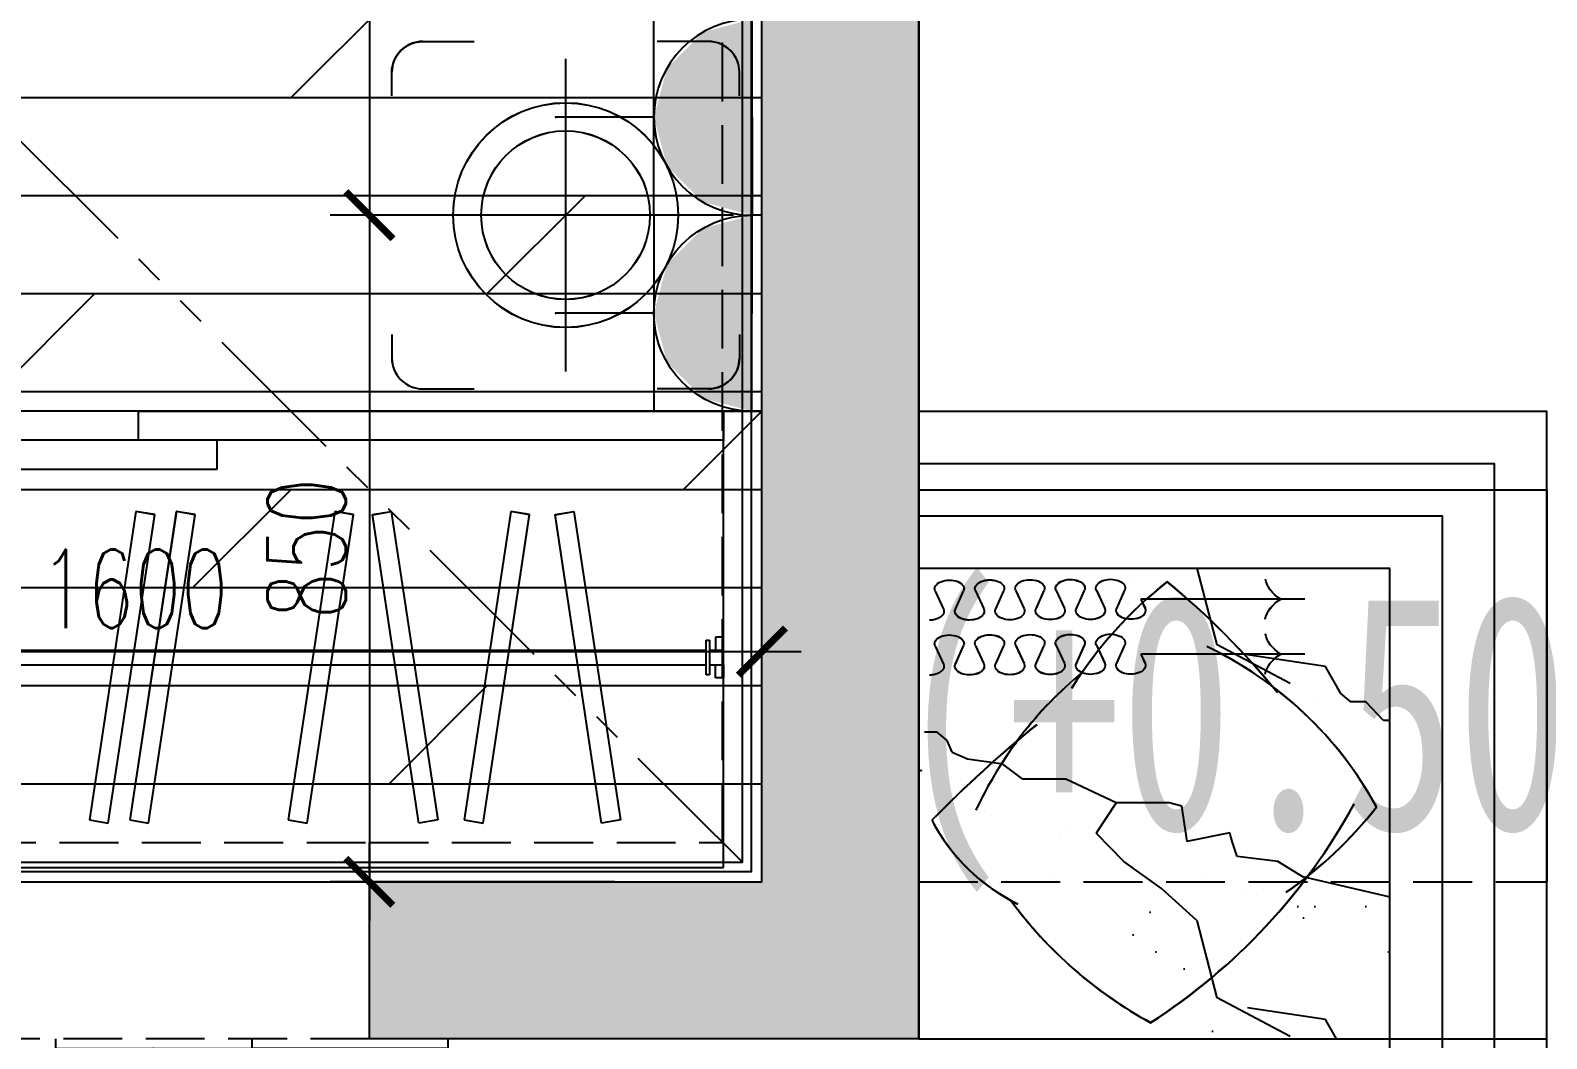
# Model space of a CAD drawing. Header units: millimetres. Extents: x 150839 to 219642, y 49429 to 88695.
# Drawn here: x 166450 to 168382, y 83695 to 84981 of the extents above; entities that cross this region are included whole.
import ezdxf
from ezdxf.lldxf.tags import DXFTag
from ezdxf.xclip import XClip

# ---------------------------------------------------------------- set-up
doc = ezdxf.new("R2010")
doc.units = ezdxf.units.MM
doc.header["$LTSCALE"] = 300
doc.header["$XCLIPFRAME"] = 0
for name, pattern in [('DASH', [0.35, 0.25, -0.1]), ('HIDDEN2', [0.1875, 0.125, -0.0625]), ('PHANTOM2', [1.25, 0.625, -0.125, 0.125, -0.125, 0.125, -0.125])]:
    doc.linetypes.add(name, pattern=pattern)
doc.layers.get('0').update_dxf_attribs({"color": 97})
doc.layers.get('DEFPOINTS').update_dxf_attribs({"color": 217, "linetype": 'HIDDEN2'})
for name, color, linetype in [('00-墙填充', 8, 'Continuous'), ('00-墙实线', 6, 'Continuous'), ('00-墙虚线-下层', 6, 'DASH'), ('00-梁实线', 2, 'Continuous'), ('00-梁编号', 2, 'Continuous'), ('00-梁虚线', 4, 'DASH'), ('C天-CEIL', 1, 'Continuous'), ('C天-LITEDIM', 3, 'Continuous'), ('E_detail', 125, 'Continuous'), ('EQUIP-动力', 1, 'Continuous'), ('F平-FLOOR1', 1, 'Continuous'), ('P平-CURT', 253, 'Continuous'), ('P平-FURN1', 1, 'Continuous'), ('P平-WALL1', 2, 'Continuous'), ('P平-WALLDIM', 3, 'Continuous'), ('WALL', 4, 'Continuous'), ('WINDOW', 2, 'Continuous')]:
    doc.layers.add(name, color=color, linetype=linetype)
doc.layers.add('PUB_HATCH', color=8, linetype='Continuous', lineweight=0)
doc.styles.add('A10-2栋平面_SEN20RSI$0$DIM_FONT', font='SIMPLEX.shx', dxfattribs={"width": 0.7, "bigfont": 'hztxt.shx'})
doc.styles.add('A10-2栋平面_SEN20RSI$0$STANDARD', font='txt4.shx', dxfattribs={"bigfont": 'fstxt.shx'})
doc.styles.get("Standard").update_dxf_attribs({"font": ''})
doc.styles.add('TXT', font='txt.shx', dxfattribs={"width": 0.7, "bigfont": '1.shx'})
doc.styles.add('黑体', font='simhei.ttf', dxfattribs={"width": 0.7})
doc.styles.get('Standard').set_extended_font_data('SimSun')
tags = doc.linetypes.add('DASHED2', pattern=[0.375, 0.25, -0.125]).pattern_tags.tags
tags[6:7] = [DXFTag(74, 4), DXFTag(75, 0), DXFTag(340, '0'), DXFTag(46, 1.0), DXFTag(50, 0.0), DXFTag(44, 0.0), DXFTag(45, 0.0)]
tags[4:5] = [DXFTag(74, 4), DXFTag(75, 0), DXFTag(340, '0'), DXFTag(46, 1.0), DXFTag(50, 0.0), DXFTag(44, 0.0), DXFTag(45, 0.0)]
doc.dimstyles.new('大样50', dxfattribs={"dimscale": 0.5, "dimtxt": 200, "dimasz": 120, "dimexe": 100, "dimexo": 100, "dimgap": 60, "dimtad": 1, "dimdec": 0, "dimzin": 0, "dimdsep": 46, "dimtxsty": 'TXT', "dimblk": 'ARCHTICK', "dimcen": 0.09, "dimdle": 100, "dimclrd": 4, "dimclre": 3, "dimclrt": 65, "dimadec": 0, "dimazin": 0, "dimtfac": 1, "dimtdec": 0, "dimtix": 1, "dimtmove": 2, "dimatfit": 3, "dimldrblk": 'ARCHTICK', "dimfxl": 1, "dimtolj": 1, "dimtzin": 0, "dimarcsym": 0})

# ---------------------------------------------------------------- blocks, each defined once
blk = doc.blocks.new('df')
at = {"layer": '00-墙填充'}
blk.add_hatch(color=8, dxfattribs=at).paths.add_polyline_path([(928389.9, 64029.7), (927889.9, 64029.7), (927889.9, 64229.7), (928389.9, 64229.7), (928389.9, 67029.7), (928589.9, 67029.7), (928589.9, 64029.7)])
at = {"layer": '00-墙实线', "color": 8, "linetype": 'ByBlock'}
for p, q in [((928389.9, 64229.7), (928389.9, 67029.7)), ((928589.9, 67029.7), (928589.9, 64029.7)), ((927889.9, 64029.7), (927889.9, 64229.7)), ((927889.9, 64229.7), (928389.9, 64229.7)), ((928389.9, 64029.7), (927889.9, 64029.7)), ((928589.9, 64029.7), (928389.9, 64029.7))]:
    blk.add_line(p, q, dxfattribs=at)
at = {"layer": '00-墙虚线-下层', "color": 8}
for p, q in [((928339.9, 64279.7), (928339.9, 67029.7)), ((928589.9, 67029.7), (928589.9, 64029.7)), ((927889.9, 64029.7), (927889.9, 64279.7)), ((927889.9, 64279.7), (928339.9, 64279.7)), ((928389.9, 64029.7), (927889.9, 64029.7)), ((928589.9, 64029.7), (928389.9, 64029.7))]:
    blk.add_line(p, q, dxfattribs=at)
at = {"layer": '00-梁实线', "color": 8}
for p, q in [((928589.9, 64729.7), (929389.9, 64729.7)), ((929389.9, 64729.7), (929389.9, 64229.7)), ((928589.9, 64029.7), (929389.9, 64029.7))]:
    blk.add_line(p, q, dxfattribs=at)
at = {"layer": '00-梁虚线', "color": 8}
for p, q in [((925814.9, 64279.7), (927889.9, 64279.7)), ((928589.9, 64229.7), (929389.9, 64229.7)), ((927889.9, 64029.7), (925814.9, 64029.7))]:
    blk.add_line(p, q, dxfattribs=at)
at = {"layer": '00-梁编号', "color": 8, "ltscale": 3000, "style": '黑体', "width": 0.7}
blk.add_text(' (+0.500)', height=300, dxfattribs=at).set_placement((928418, 64296.7))
blk = doc.blocks.new('A$C2B9C41D5')
at = {"color": 8}
for p, q in [((13.9, 856.3), (37, 846)), ((50.8, 865.2), (25.3, 865.1)), ((37, 830.7), (14, 820.2)), ((14.1, 804.9), (37.2, 794.7)), ((37.3, 779.3), (14.3, 768.9)), ((14.4, 753.5), (37.4, 743.3)), ((37.5, 728), (14.5, 717.5)), ((14.6, 702.2), (37.7, 691.9)), ((37.8, 676.6), (14.8, 666.1)), ((14.8, 650.8), (37.9, 640.5)), ((38, 625.2), (15, 614.8)), ((15.1, 599.4), (38.2, 589.2)), ((38.2, 573.8), (15.3, 563.4)), ((15.3, 548.1), (38.4, 537.8)), ((38.5, 522.5), (15.5, 512)), ((15.6, 496.7), (38.7, 486.4)), ((38.7, 471.1), (15.7, 460.6)), ((15.8, 445.3), (38.9, 435.1)), ((39, 419.7), (16, 409.3)), ((16.1, 393.9), (39.2, 383.7)), ((39.2, 368.4), (16.2, 357.9)), ((16.3, 342.6), (39.4, 332.3)), ((39.5, 317), (16.5, 306.5)), ((16.6, 291.2), (39.6, 280.9)), ((39.7, 265.6), (16.7, 255.1)), ((16.8, 239.8), (39.9, 229.6)), ((28.5, 209), (17, 203.8)), ((28.5, 0), (28.5, 209))]:
    blk.add_line(p, q, dxfattribs=at)
at = {"color": 8, "extrusion": (0, 0, -1)}
for centre, major_axis, start_param, end_param in [((11.1, 838.3), (0.1, -18.7), -0.261799, 3.403392), ((39.8, 864.1), (0.1, -18.7), 4.654992, 6.544985), ((40, 812.7), (0.1, -18.7), 2.879793, 6.544985), ((11.3, 786.9), (0.1, -18.7), -0.261799, 3.403392), ((40.2, 761.3), (0.1, -18.7), 2.879793, 6.544985), ((11.6, 735.5), (0.1, -18.7), -0.261799, 3.403392), ((40.5, 710), (0.1, -18.7), 2.879793, 6.544985), ((11.8, 684.1), (0.1, -18.7), -0.261799, 3.403392), ((40.7, 658.6), (0.1, -18.7), 2.879793, 6.544985), ((12.1, 632.8), (0.1, -18.7), -0.261799, 3.403392), ((41, 607.2), (0.1, -18.7), 2.879793, 6.544985), ((12.3, 581.4), (0.1, -18.7), -0.261799, 3.403392), ((41.2, 555.8), (0.1, -18.7), 2.879793, 6.544985), ((12.5, 530), (0.1, -18.7), -0.261799, 3.403392), ((41.5, 504.5), (0.1, -18.7), 2.879793, 6.544985), ((12.8, 478.6), (0.1, -18.7), -0.261799, 3.403392), ((41.7, 453.1), (0.1, -18.7), 2.879793, 6.544985), ((13, 427.3), (0.1, -18.7), -0.261799, 3.403392), ((41.9, 401.7), (0.1, -18.7), 2.879793, 6.544985), ((13.3, 375.9), (0.1, -18.7), -0.261799, 3.403392), ((42.2, 350.3), (0.1, -18.7), 2.879793, 6.544985), ((13.5, 324.5), (0.1, -18.7), -0.261799, 3.403392), ((42.4, 299), (0.1, -18.7), 2.879793, 6.544985), ((13.8, 273.2), (0.1, -18.7), -0.261799, 3.403392), ((42.7, 247.6), (0.1, -18.7), 2.879793, 6.544985), ((14, 221.8), (0.1, -18.7), -0.261799, 3.403392), ((-1.7, -22.8), (0.2, 73.7), 0.103858, 0.754423), ((58.5, -22.9), (0.2, 73.7), -0.754423, -0.104277)]:
    blk.add_ellipse(centre, major_axis=major_axis, ratio=0.596091, start_param=start_param, end_param=end_param, dxfattribs=at)
blk = doc.blocks.new('hagewa')
at = {"layer": 'P平-FURN1', "color": 250, "ltscale": 0.4}
for centre, radius, start, end in [((11771.4, 58768.8), 243.1, 117.312, 154.0213), ((10511.7, 57812.6), 1640.8, 39.2787, 45.5928), ((11462.7, 58475.1), 499.9, 39.6025, 65.1555), ((11875.4, 58448.6), 539.2, 126.1314, 151.4644), ((11544.7, 58354.2), 534, 38.2735, 57.9512), ((12049.7, 59123.5), 770.8, 212.7736, 241.388), ((11186.9, 59326.2), 1007.4, 309.1105, 320.4702), ((11446, 58841.5), 481.9, 298.5876, 334.5922), ((12006, 58838.7), 534, 214.8421, 231.9032)]:
    blk.add_arc(centre, radius, start, end, dxfattribs=at)
blk = doc.blocks.new('A$C0CDF6DB8')
at = {"color": 253, "ltscale": 0.8}
for p, q in [((250, 35.9), (250, 464.1)), ((449.2, 250), (50.8, 250))]:
    blk.add_line(p, q, dxfattribs=at)
at = {"color": 1, "ltscale": 0.8}
blk.add_lwpolyline([(500, 500), (0, 500), (0, 0), (500, 0)], close=True, dxfattribs=at)
at = {"color": 253, "ltscale": 0.8}
for points in [[(97.6, 471.4), (67.9, 471.4, 0.414214), (28.6, 432.1), (28.6, 366.7)], [(402.4, 471.4), (432.1, 471.4, -0.414214), (471.4, 432.1), (471.4, 366.7)], [(97.6, 28.6), (67.9, 28.6, -0.414214), (28.6, 67.9), (28.6, 133.3)], [(402.4, 28.6), (432.1, 28.6, 0.414214), (471.4, 67.9), (471.4, 133.3)]]:
    blk.add_lwpolyline(points, format="xyb", dxfattribs=at)
at = {"ltscale": 0.8}
blk.add_circle((250, 250), 143.3, dxfattribs=at)
at = {"color": 253, "ltscale": 0.8}
blk.add_circle((250, 250), 107.5, dxfattribs=at)
blk = doc.blocks.new('htrwh3')
at = {"color": 1}
for p, q in [((166202.8, 84941.6), (166202.8, 84341.6)), ((167802.8, 84941.6), (166202.8, 84941.6)), ((167802.8, 84341.6), (167802.8, 84941.6)), ((166202.8, 84341.6), (167802.8, 84341.6))]:
    blk.add_line(p, q, dxfattribs=at)
at = {"color": 7}
for p, q in [((166251.5, 84941.6), (166251.5, 84360.1)), ((167008.6, 84941.6), (167754, 84941.6)), ((167008.6, 84904.7), (167008.6, 84941.6)), ((167754, 84360.1), (167754, 84940.7)), ((167754, 84940.7), (167754, 84903.8)), ((167108.6, 84904.7), (166251.5, 84904.7)), ((167754, 84904.7), (167008.6, 84904.7)), ((167108.6, 84867.7), (167108.6, 84904.7)), ((166251.5, 84867.7), (167108.6, 84867.7)), ((166251.5, 84636.8), (166251.5, 84653.4)), ((167754, 84636.8), (167754, 84653.4)), ((166251.5, 84618.4), (166251.5, 84601.8)), ((167754, 84618.4), (167754, 84601.8)), ((166251.5, 84360.1), (167754, 84360.1))]:
    blk.add_line(p, q, dxfattribs=at)
at = {"color": 253}
for p, q in [((166344.9, 84809.7), (166368.9, 84813.7)), ((166471.3, 84809.7), (166495.3, 84813.7)), ((166663.6, 84809.7), (166639.6, 84813.7)), ((166776.4, 84809.7), (166752.3, 84813.7)), ((166838.6, 84809.7), (166814.6, 84813.7)), ((167029.3, 84809.7), (167005.3, 84813.7)), ((167080.7, 84809.7), (167056.7, 84813.7)), ((167282.6, 84809.7), (167258.6, 84813.7)), ((167306.5, 84809.7), (167330.5, 84813.7)), ((167506.8, 84809.7), (167482.8, 84813.7)), ((167539.3, 84809.7), (167563.3, 84813.7)), ((166251.5, 84653.4), (166261.8, 84653.4)), ((166261.8, 84653.4), (166261.8, 84636.8)), ((166269.4, 84649.8), (166269.4, 84605.4)), ((166273.7, 84649.8), (166269.4, 84649.8)), ((166273.7, 84605.4), (166273.7, 84649.8)), ((167731.8, 84649.8), (167736.2, 84649.8)), ((167731.8, 84605.4), (167731.8, 84649.8)), ((167736.2, 84649.8), (167736.2, 84605.4)), ((167743.8, 84653.4), (167743.8, 84636.8)), ((167754, 84653.4), (167743.8, 84653.4)), ((166269.4, 84636.8), (166251.5, 84636.8)), ((166251.5, 84636.8), (166269.4, 84636.8)), ((166261.8, 84636.8), (166251.5, 84636.8)), ((166273.6, 84636.8), (167731.8, 84636.8)), ((167736.2, 84636.8), (167754, 84636.8)), ((167743.8, 84636.8), (167754, 84636.8)), ((166269.4, 84618.4), (166251.5, 84618.4)), ((166251.5, 84618.4), (166269.4, 84618.4)), ((166261.8, 84618.4), (166251.5, 84618.4)), ((166261.8, 84601.8), (166261.8, 84618.4)), ((166273.6, 84618.4), (167731.8, 84618.4)), ((167736.2, 84618.4), (167754, 84618.4)), ((167743.8, 84618.4), (167754, 84618.4)), ((167743.8, 84601.8), (167743.8, 84618.4)), ((166251.5, 84601.8), (166261.8, 84601.8)), ((166269.4, 84605.4), (166273.7, 84605.4)), ((167736.2, 84605.4), (167731.8, 84605.4)), ((167754, 84601.8), (167743.8, 84601.8)), ((166428.2, 84420.5), (166404.2, 84416.5)), ((166554.6, 84420.5), (166530.6, 84416.5)), ((166580.3, 84420.5), (166604.3, 84416.5)), ((166693, 84420.5), (166717.1, 84416.5)), ((166755.3, 84420.5), (166779.3, 84416.5)), ((166946, 84420.5), (166970, 84416.5)), ((166997.4, 84420.5), (167021.4, 84416.5)), ((167199.3, 84420.5), (167223.4, 84416.5)), ((167389.8, 84420.5), (167365.8, 84416.5)), ((167423.5, 84420.5), (167447.5, 84416.5)), ((167622.6, 84420.5), (167598.6, 84416.5))]:
    blk.add_line(p, q, dxfattribs=at)
at = {"color": 253, "ltscale": 0.5}
for p, q in [((166404.2, 84416.5), (166344.9, 84809.7)), ((166368.9, 84813.7), (166428.2, 84420.5)), ((166530.6, 84416.5), (166471.3, 84809.7)), ((166495.3, 84813.7), (166554.6, 84420.5)), ((166639.6, 84813.7), (166580.3, 84420.5)), ((166604.3, 84416.5), (166663.6, 84809.7)), ((166752.3, 84813.7), (166693, 84420.5)), ((166717.1, 84416.5), (166776.4, 84809.7)), ((166814.6, 84813.7), (166755.3, 84420.5)), ((166779.3, 84416.5), (166838.6, 84809.7)), ((167005.3, 84813.7), (166946, 84420.5)), ((166970, 84416.5), (167029.3, 84809.7)), ((167056.7, 84813.7), (166997.4, 84420.5)), ((167021.4, 84416.5), (167080.7, 84809.7)), ((167258.6, 84813.7), (167199.3, 84420.5)), ((167223.4, 84416.5), (167282.6, 84809.7)), ((167365.8, 84416.5), (167306.5, 84809.7)), ((167330.5, 84813.7), (167389.8, 84420.5)), ((167482.8, 84813.7), (167423.5, 84420.5)), ((167447.5, 84416.5), (167506.8, 84809.7)), ((167598.6, 84416.5), (167539.3, 84809.7)), ((167563.3, 84813.7), (167622.6, 84420.5))]:
    blk.add_line(p, q, dxfattribs=at)
at = {"layer": 'P平-WALL1'}
blk.add_line((167802.8, 84341.6), (167802.8, 84841.6), dxfattribs=at)
blk = doc.blocks.new('_ArchTick')
at = {"color": 0, "linetype": 'ByBlock', "const_width": 0.15}
blk.add_lwpolyline([(-0.5, -0.5), (0.5, 0.5)], dxfattribs=at)
blk = doc.blocks.new('*D149')
at = {"layer": 'DEFPOINTS', "color": 0, "transparency": 16777216}
for p in [(167381.8, 84188.5), (165781.7, 83894.9), (167381.8, 83894.9)]:
    blk.add_point(p, dxfattribs=at)
at = {"layer": 'P平-WALLDIM', "color": 3, "lineweight": -2, "transparency": 16777216}
for p, q in [((165781.7, 83944.9), (165781.7, 84238.5)), ((167381.8, 83944.9), (167381.8, 84238.5))]:
    blk.add_line(p, q, dxfattribs=at)
at = {"layer": 'P平-WALLDIM', "color": 4, "lineweight": -2, "transparency": 16777216}
blk.add_line((165731.7, 84188.5), (167431.8, 84188.5), dxfattribs=at)
at = {"layer": 'P平-WALLDIM', "color": 4, "lineweight": -2, "transparency": 16777216, "xscale": 60, "yscale": 60, "zscale": 60, "rotation": 180}
blk.add_blockref('_ArchTick', (165781.7, 84188.5), dxfattribs=at)
at = {"layer": 'P平-WALLDIM', "color": 4, "lineweight": -2, "transparency": 16777216, "xscale": 60, "yscale": 60, "zscale": 60}
blk.add_blockref('_ArchTick', (167381.8, 84188.5), dxfattribs=at)
at = {"layer": 'P平-WALLDIM', "color": 65, "transparency": 16777216, "insert": (166581.8, 84268.5), "char_height": 100, "attachment_point": 5, "style": 'TXT'}
blk.add_mtext('\\A1;1600', dxfattribs=at)
blk = doc.blocks.new('htrwhth4w')
at = {"layer": 'EQUIP-动力', "color": 250, "linetype": 'DASHED2'}
for p, q in [((209012.9, 84994.7), (209012.9, 84494.7)), ((209512.9, 84494.7), (209512.9, 84994.7)), ((209080.8, 84966.1), (209146.3, 84966.1)), ((209445.1, 84966.1), (209379.6, 84966.1)), ((209262.9, 84943.8), (209262.9, 84545.5)), ((209041.5, 84897.1), (209041.5, 84926.8)), ((209484.4, 84897.1), (209484.4, 84926.8)), ((209477, 84744.7), (209048.8, 84744.7)), ((209041.5, 84592.3), (209041.5, 84562.5)), ((209484.4, 84592.3), (209484.4, 84562.5)), ((209080.8, 84523.2), (209146.3, 84523.2)), ((209445.1, 84523.2), (209379.6, 84523.2)), ((209513, 84494.7), (207912.9, 84494.7)), ((208718.8, 84494.7), (209464.2, 84494.7)), ((208718.8, 84457.7), (208718.8, 84494.7)), ((209012.9, 84494.7), (209512.9, 84494.7)), ((209464.2, 83913.1), (209464.2, 84493.8)), ((209464.2, 84493.8), (209464.2, 84456.8)), ((209513, 83894.7), (209513, 84494.7)), ((208818.8, 84457.7), (207961.7, 84457.7)), ((209464.2, 84457.7), (208718.8, 84457.7)), ((208818.8, 84420.8), (208818.8, 84457.7)), ((207961.7, 84420.8), (208818.8, 84420.8)), ((208715.4, 84366.8), (208656.1, 83973.6)), ((208680.2, 83969.6), (208739.5, 84362.8)), ((208766.8, 84366.8), (208707.5, 83973.6)), ((208739.5, 84362.8), (208715.4, 84366.8)), ((208731.6, 83969.6), (208790.9, 84362.8)), ((208790.9, 84362.8), (208766.8, 84366.8)), ((208968.8, 84366.8), (208909.5, 83973.6)), ((208933.5, 83969.6), (208992.8, 84362.8)), ((208992.8, 84362.8), (208968.8, 84366.8)), ((209016.7, 84362.8), (209040.7, 84366.8)), ((209076, 83969.6), (209016.7, 84362.8)), ((209040.7, 84366.8), (209100, 83973.6)), ((209192.9, 84366.8), (209133.6, 83973.6)), ((209157.7, 83969.6), (209217, 84362.8)), ((209217, 84362.8), (209192.9, 84366.8)), ((209249.5, 84362.8), (209273.5, 84366.8)), ((209308.8, 83969.6), (209249.5, 84362.8)), ((209273.5, 84366.8), (209332.8, 83973.6)), ((209759.6, 84242.4), (209769.9, 84265.4)), ((209785.2, 84265.5), (209795.7, 84242.5)), ((209811, 84242.6), (209821.3, 84265.7)), ((209836.6, 84265.8), (209847.1, 84242.8)), ((209862.4, 84242.8), (209872.6, 84265.9)), ((209888, 84266), (209898.4, 84243)), ((209913.8, 84243.1), (209924, 84266.2)), ((209939.3, 84266.3), (209949.8, 84243.3)), ((209965.1, 84243.3), (209975.4, 84266.4)), ((209995.9, 84255), (210001.2, 84243.5)), ((210204.9, 84255), (209995.9, 84255)), ((207983.8, 84189.9), (209442, 84189.9)), ((209759.6, 84172.4), (209769.9, 84195.4)), ((209785.2, 84195.5), (209795.7, 84172.5)), ((209811, 84172.6), (209821.3, 84195.7)), ((209836.6, 84195.8), (209847.1, 84172.8)), ((209862.4, 84172.8), (209872.6, 84195.9)), ((209888, 84196), (209898.4, 84173)), ((209913.8, 84173.1), (209924, 84196.2)), ((209939.3, 84196.3), (209949.8, 84173.3)), ((209965.1, 84173.3), (209975.4, 84196.4)), ((209995.9, 84185), (210001.2, 84173.5)), ((210204.9, 84185), (209995.9, 84185)), ((207983.8, 84171.4), (209442, 84171.4)), ((208656.1, 83973.6), (208680.2, 83969.6)), ((208707.5, 83973.6), (208731.6, 83969.6)), ((208909.5, 83973.6), (208933.5, 83969.6)), ((209100, 83973.6), (209076, 83969.6)), ((209133.6, 83973.6), (209157.7, 83969.6)), ((209332.8, 83973.6), (209308.8, 83969.6)), ((207961.7, 83913.1), (209464.2, 83913.1)), ((207912.9, 83894.7), (209513, 83894.7))]:
    blk.add_line(p, q, dxfattribs=at)
for radius in [143.3, 107.5]:
    blk.add_circle((209262.9, 84744.7), radius, dxfattribs=at)
for centre, radius, start, end in [((209080.8, 84926.8), 39.3, 90, 180), ((209445.1, 84926.8), 39.3, 0, 90), ((209080.8, 84562.5), 39.3, 180, 270), ((209445.1, 84562.5), 39.3, 270, 0), ((210360.3, 83858.2), 534, 128.2735, 147.9512), ((209388.3, 83500.4), 1007.4, 39.1105, 50.4702), ((209873, 83759.5), 481.9, 28.5876, 64.5922), ((210239.4, 83776.2), 499.9, 129.6025, 155.1555), ((210901.9, 82825.3), 1640.8, 129.2787, 135.5928), ((209591, 84363.3), 770.8, 302.7736, 331.388), ((209875.8, 84319.6), 534, 304.8421, 321.9032), ((209945.7, 84085), 243.1, 207.312, 244.0213), ((210265.8, 84189), 539.2, 216.1314, 241.4644)]:
    blk.add_arc(centre, radius, start, end, dxfattribs=at)
at = {"layer": 'EQUIP-动力', "color": 250, "linetype": 'DASHED2', "extrusion": (0, 0, -1)}
for centre, major_axis, start_param, end_param in [((209751.9, 84268.2), (18.7, 0.1), 2.879793, 6.544985), ((209803.2, 84268.5), (18.7, 0.1), 2.879793, 6.544985), ((209854.6, 84268.7), (18.7, 0.1), 2.879793, 6.544985), ((209906, 84269), (18.7, 0.1), 2.879793, 6.544985), ((209957.3, 84269.2), (18.7, 0.1), 2.879793, 6.544985), ((210227.9, 84285), (-73.7, 0.2), -0.754423, -0.104277), ((209777.7, 84239.6), (18.7, 0.1), -0.261799, 3.403392), ((209829, 84239.8), (18.7, 0.1), -0.261799, 3.403392), ((209880.4, 84240.1), (18.7, 0.1), -0.261799, 3.403392), ((209931.8, 84240.3), (18.7, 0.1), -0.261799, 3.403392), ((209983.2, 84240.5), (18.7, 0.1), -0.261799, 3.403392), ((210227.7, 84224.9), (-73.7, 0.2), 0.103858, 0.754423), ((209751.9, 84198.2), (18.7, 0.1), 2.879793, 6.544985), ((209803.2, 84198.5), (18.7, 0.1), 2.879793, 6.544985), ((209854.6, 84198.7), (18.7, 0.1), 2.879793, 6.544985), ((209906, 84199), (18.7, 0.1), 2.879793, 6.544985), ((209957.3, 84199.2), (18.7, 0.1), 2.879793, 6.544985), ((210227.9, 84215), (-73.7, 0.2), -0.754423, -0.104277), ((210227.7, 84154.9), (-73.7, 0.2), 0.103858, 0.754423), ((209777.7, 84169.6), (18.7, 0.1), -0.261799, 3.403392), ((209829, 84169.8), (18.7, 0.1), -0.261799, 3.403392), ((209880.4, 84170.1), (18.7, 0.1), -0.261799, 3.403392), ((209931.8, 84170.3), (18.7, 0.1), -0.261799, 3.403392), ((209983.2, 84170.5), (18.7, 0.1), -0.261799, 3.403392)]:
    blk.add_ellipse(centre, major_axis=major_axis, ratio=0.596091, start_param=start_param, end_param=end_param, dxfattribs=at)
at = {"layer": 'EQUIP-动力', "color": 250, "linetype": 'DASHED2', "flags": 9}
for tag, style, width in [('XSIZE', 'A10-2栋平面_SEN20RSI$0$STANDARD', 0.8), ('YSIZE', 'A10-2栋平面_SEN20RSI$0$STANDARD', 0.8), ('XSIZE', 'A10-2栋平面_SEN20RSI$0$DIM_FONT', 0.7), ('YSIZE', 'A10-2栋平面_SEN20RSI$0$DIM_FONT', 0.7)]:
    blk.add_attdef(tag, (209413, 80718.7), '', height=0.5, rotation=0.0069, dxfattribs=dict(at, style=style, width=width))
blk = doc.blocks.new('$equip$00001237')
at = {"layer": 'EQUIP-动力'}
for p, q in [((-0.5, 1.05), (-0.5, 1)), ((0.5, 1.05), (0.5, 1)), ((-0.5, 1), (0.5, 1)), ((0.5, 0.5), (-0.5, 0.5)), ((0, 0.5), (0, 0))]:
    blk.add_line(p, q, dxfattribs=at)
blk.add_arc((0, 1), 0.5, 180, 0, dxfattribs=at)
for p in [(0, 1), (-0.5, 0.5), (0.5, 0.5), (0, 0)]:
    blk.add_point(p, dxfattribs=at)
for points in [[(0.433, 0.75), (-0.433, 0.75), (0.5, 1), (-0.5, 1)], [(0.25, 0.567), (-0.25, 0.567), (0.433, 0.75), (-0.433, 0.75)], [(0, 0.5), (0, 0.5), (0.25, 0.567), (-0.25, 0.567)]]:
    blk.add_solid(points, dxfattribs=at)
at = {"layer": 'EQUIP-动力', "flags": 9}
blk.add_attdef('A', (0, 0), '', height=0.00002, dxfattribs=at)
blk = doc.blocks.new('*D206')
at = {"layer": 'DEFPOINTS', "color": 0, "transparency": 16777216}
for p in [(167244.2, 84744.9), (166881.7, 83894.9), (167244.2, 83894.9)]:
    blk.add_point(p, dxfattribs=at)
at = {"layer": 'EQUIP-动力', "color": 4, "lineweight": -2, "transparency": 16777216}
blk.add_line((166881.7, 84794.9), (166881.7, 83844.9), dxfattribs=at)
at = {"layer": 'EQUIP-动力', "color": 3, "lineweight": -2, "transparency": 16777216}
for p, q in [((167194.2, 84744.9), (166831.7, 84744.9)), ((167194.2, 83894.9), (166831.7, 83894.9))]:
    blk.add_line(p, q, dxfattribs=at)
at = {"layer": 'EQUIP-动力', "color": 4, "lineweight": -2, "transparency": 16777216, "xscale": 60, "yscale": 60, "zscale": 60}
for p, rotation in [((166881.7, 84744.9), 90), ((166881.7, 83894.9), 270)]:
    blk.add_blockref('_ArchTick', p, dxfattribs=dict(at, rotation=rotation))
at = {"layer": 'EQUIP-动力', "color": 65, "transparency": 16777216, "insert": (166801.7, 84319.9), "char_height": 100, "attachment_point": 5, "rotation": 90, "style": 'TXT'}
blk.add_mtext('\\A1;850', dxfattribs=at)
blk = doc.blocks.new('A$C26043CBD')
at = {"layer": 'PUB_HATCH'}
blk.add_hatch(color=256, dxfattribs=at).paths.add_polyline_path([(15300, 35000), (15100, 35000), (15100, 32200), (14600, 32200), (14600, 32000), (15100, 32000), (15300, 32000)])
at = {"layer": '00-墙实线', "linetype": 'ByBlock'}
blk.add_lwpolyline([(15100, 32000), (14600, 32000), (14600, 32200), (15100, 32200), (15100, 35000), (15300, 35000), (15300, 32000)], close=True, dxfattribs=at)
blk = doc.blocks.new('rtwhrwg')
at = {"layer": 'PUB_HATCH'}
blk.add_hatch(color=256, dxfattribs=at).paths.add_polyline_path([(151126.6, 86694.9), (150926.6, 86694.9), (150926.6, 83894.9), (150426.6, 83894.9), (150426.6, 83694.9), (150926.6, 83694.9), (151126.6, 83694.9)])
at = {"layer": '00-墙实线', "linetype": 'ByBlock'}
blk.add_lwpolyline([(150926.6, 83694.9), (150426.6, 83694.9), (150426.6, 83894.9), (150926.6, 83894.9), (150926.6, 86694.9), (151126.6, 86694.9), (151126.6, 83694.9)], close=True, dxfattribs=at)
at = {"layer": 'WALL', "linetype": 'ByBlock'}
for p, q in [((151126.6, 84494.9), (151126.6, 86594.9)), ((150926.6, 84394.9), (150926.6, 86494.9)), ((151126.6, 84294.9), (151126.6, 84494.9)), ((150926.6, 83894.9), (150926.6, 84394.9)), ((151126.6, 83694.9), (151126.6, 84294.9)), ((149326.6, 83894.9), (150926.6, 83894.9))]:
    blk.add_line(p, q, dxfattribs=at)
at = {"layer": 'WINDOW'}
blk.add_line((151126.6, 84294.9), (151126.6, 84494.9), dxfattribs=at)
for points in [[(151126.6, 84494.9), (151926.6, 84494.9), (151926.6, 83394.9)], [(151126.6, 84428.2), (151859.9, 84428.2), (151859.9, 83394.9)], [(151126.6, 84361.6), (151793.3, 84361.6), (151793.3, 83394.9)], [(151126.6, 84294.9), (151726.6, 84294.9), (151726.6, 83394.9)]]:
    blk.add_lwpolyline(points, dxfattribs=at)
ref = blk.add_blockref('A$C26043CBD', (135826.6, 51694.9))
XClip(ref).set_block_clipping_path([(5323.565745626, 36424.6593090541), (5343.260554382, 28138.7393014318), (11959.7920761615, 25127.4660112042), (16626.8143280208, 25540.778666953), (16272.3546851448, 36424.6593090541)])

msp = doc.modelspace()

# ---------------------------------------------------------------- hatches: boundary and pattern name
at = {"layer": 'F平-FLOOR1'}
h = msp.add_hatch(dxfattribs=at)
h.set_pattern_fill('DOLMIT', color=8, scale=500, style=0)
h.set_pattern_definition([(0, (164781.73, 82394.92), (0, 125), []), (45, (164781.73, 82394.92), (-250, 250), [176.777, -353.554])])
h.paths.add_polyline_path([(167381.7, 86494.9), (164781.8, 86494.9), (164781.8, 83094.9), (164781.7, 82394.9), (164806.7, 82394.9), (165781.7, 82394.9), (165781.7, 83894.9), (167381.7, 83894.9)])
at = {"layer": 'F平-FLOOR1', "linetype": 'ByBlock', "ltscale": 0.5}
h = msp.add_hatch(dxfattribs=at)
h.set_pattern_fill('大理石', color=8, scale=150, angle=90, style=0)
h.set_pattern_definition([(131.987, (167530.35, 84069.92), (-675, 900), [14.415, -3012.65]), (158.199, (167552.85, 83855.636), (-1350, 450), [51.93, -3583.06]), (150.945, (167578.56, 83844.92), (-675, 450), [22.06, -4610.97]), (180, (167559.28, 83855.64), (6e-14, 450), [6.43, -668.57]), (161.565, (167543.2, 84065.64), (-675, 9e-07), [13.55, -1409.47]), (261.469, (167543.205, 84065.636), (-4e-06, -450), [21.67, -4528.675]), (169.216, (167584.99, 84035.636), (-2700, 450), [45.81, -4764.14]), (152.133, (167379.277, 83697.064), (-3375.00001, 1799.99998), [105.442, -22037.347]), (90, (167280.3, 83703.54), (-675, 4e-14), [0, -450]), (154.983, (167157.49, 83994.92), (-2025, 900), [70.94, -7377.884]), (171.4391, (167424.277, 84168.493), (-6074.99996, 900), [100.766, -21060.003]), (172.875, (167363.205, 83919.921), (-3375, 450), [51.83, -10832.22]), (166.7595, (167504.634, 83874.921), (-2025, 450), [112.27, -11676.098]), (90, (167504.3, 83804.8), (-675, 4e-14), [0, -450]), (90, (167511.5, 83812), (-675, 4e-14), [0, -450]), (90, (167475.4, 83862.6), (-675, 4e-14), [0, -450]), (90, (167395.9, 83848.15), (-675, 4e-14), [0, -450]), (149.036, (167395.35, 83900.636), (-675, 450), [37.485, -7834.3]), (90, (167364.45, 83919.9), (-675, 4e-14), [0, -450]), (90, (167388.7, 83862.6), (-675, 4e-14), [0, -450]), (90, (167345.34, 83884.3), (-675, 4e-14), [0, -450]), (90, (167410.4, 83862.6), (-675, 4e-14), [0, -450]), (140.194, (167456.42, 84123.49), (-675, 450), [16.736, -3497.876]), (180, (167475.7, 84123.5), (6e-14, 450), [19.29, -655.71]), (133.668, (167498.205, 84099.92), (-1350, 1350), [32.586, -6810.52]), (180, (167504.63, 84099.9), (6e-14, 450), [6.43, -668.57]), (129.806, (167520.705, 84080.636), (-675, 900), [25.104, -5246.814]), (90, (167475.4, 84014.45), (-675, 4e-14), [0, -450]), (90, (167455, 84124.5), (-675, 4e-14), [0, -450]), (90, (167455, 84124.5), (-675, 4e-14), [0, -450]), (119.358, (167443.56, 84134.21), (-675, 1350), [39.34, -4091.113]), (90, (167410.4, 84122.9), (-675, 4e-14), [0, -450]), (236.31, (167157.49, 83994.92), (-675, -900), [46.357, -4821.137]), (98.13, (167247.49, 83945.636), (-675, 4500), [45.457, -9500.485]), (137.8624, (167260.348, 83844.921), (-2025, 1800), [60.685, -12683.137]), (104.621, (167286.062, 83746.35), (-675, 2700), [101.87, -10594.507]), (90, (167244.2, 83783.1), (-675, 4e-14), [0, -450]), (108.435, (167311.78, 83926.35), (-675, 1800), [20.33, -4248.746]), (106.7, (167305.35, 83945.64), (-4e-05, 450), [11.19, -2337.88]), (191.0937, (167302.134, 83956.35), (-4724.99996, -900), [55.683, -11637.824]), (90, (167273.1, 83898.8), (-675, 4e-14), [0, -450]), (90, (167246.2, 83945.4), (-675, 4e-14), [0, -450]), (90, (167323.66, 83884.3), (-675, 4e-14), [0, -450]), (90, (167179.15, 83826.46), (-675, 4e-14), [0, -450]), (90, (167208.05, 83804.8), (-675, 4e-14), [0, -450]), (134.145, (167167.134, 83919.921), (-1350, 1350), [50.766, -10610.056]), (144.583, (167215.348, 83885.636), (-675, 450), [59.162, -12364.832]), (90, (167166.7, 83920.5), (-675, 4e-14), [0, -450]), (90, (167200.8, 83855.4), (-675, 4e-14), [0, -450]), (90, (167166.7, 83920.5), (-675, 4e-14), [0, -450]), (90, (167216.4, 83885.7), (-675, 4e-14), [0, -450]), (165.069, (167241.06, 83990.64), (-2025, 450), [16.63, -3476.306]), (180, (167225, 83994.9), (6e-14, 450), [67.5, -607.5]), (140.1944, (166942.13, 84074.21), (-675, 450), [16.736, -3497.876]), (90, (167085.2, 83949.4), (-675, 4e-14), [0, -450]), (90, (167092.44, 83963.84), (-675, 4e-14), [0, -450]), (90, (167078, 83906), (-675, 4e-14), [0, -450]), (90, (166998.5, 83978.3), (-675, 4e-14), [0, -450]), (143.13, (167038.562, 84024.92), (-675, 450), [32.143, -6717.857]), (180, (167093.2, 84024.9), (6e-14, 450), [54.64, -620.36]), (90, (167092.1, 84025), (-675, 4e-14), [0, -450]), (113.1986, (166948.56, 84059.21), (-675, 1350), [16.32, -3410.78]), (156.038, (166958.2, 84054.92), (-1350, 450), [10.55, -2205.44]), (156.038, (166967.85, 84050.64), (-1350, 450), [10.55, -2205.44]), (171.87, (167012.848, 84044.207), (-3375, 450), [45.457, -9500.485]), (180, (166929.28, 84084.9), (6e-14, 450), [16.07, -658.93]), (90, (166906.8, 84035.5), (-675, 4e-14), [0, -450])])
h.paths.add_polyline_path([(168181.7, 83694.9), (168181.7, 84294.9), (167581.8, 84294.9), (167581.8, 83694.9)])

# ---------------------------------------------------------------- linework, layer by layer
at = {"layer": 'C天-CEIL', "color": 8}
for points in [[(164781.8, 83894.9), (167381.8, 83894.9), (167381.8, 86494.9), (164781.8, 86494.9)], [(164794.8, 83908), (167368.7, 83908), (167368.7, 86481.9), (164794.8, 86481.9)]]:
    msp.add_lwpolyline(points, close=True, dxfattribs=at)
at = {"layer": 'C天-CEIL', "color": 5}
msp.add_lwpolyline([(164806.6, 83919.8), (167356.9, 83919.8), (167356.9, 86470.1), (164806.6, 86470.1)], close=True, dxfattribs=at)
at = {"layer": 'C天-LITEDIM', "linetype": 'PHANTOM2'}
msp.add_line((167356.9, 83919.8), (164806.6, 86470.1), dxfattribs=at)

# ---------------------------------------------------------------- block references
at = {"layer": 'DEFPOINTS'}
msp.add_blockref('df', (-761008.1, 19665.2), dxfattribs=at)
at = {"layer": 'E_detail'}
msp.add_blockref('rtwhrwg', (16455.1, 0), dxfattribs=at)
at = {"layer": 'EQUIP-动力', "color": 1, "linetype": 'Continuous'}
msp.add_blockref('htrwhth4w', (-42131.2, 0.3), dxfattribs=at)
at = {"layer": 'EQUIP-动力', "yscale": 250.000000000002}
for p, xscale, zscale, rotation in [((167119.2, 84869.9), 250.000000000002, 250.000000000002, 270.0011847667054), ((167119.2, 84619.9), -250.000000000002, 250.0000000000009, 269.9988152332945), ((166606.7, 83432.4), 250.000000000002, 250.000000000002, 0.001184766705413244), ((166856.7, 83432.4), -250.000000000002, 250.0000000000009, 359.9988152332945)]:
    msp.add_blockref('$equip$00001237', p, dxfattribs=dict(at, xscale=xscale, zscale=zscale, rotation=rotation))
at = {"layer": 'P平-CURT', "extrusion": (0, 0, -1)}
ref = msp.add_blockref('A$C2B9C41D5', (-168073.7, 84226.8), dxfattribs=dict(at, xscale=-1, zscale=-1, rotation=270))
XClip(ref).set_block_clipping_path([(-185.112410607, -54.3531330674), (101.4775859456, 478.3854946221)])
ref = msp.add_blockref('A$C2B9C41D5', (-168073.7, 84156.8), dxfattribs=dict(at, xscale=-1, zscale=-1, rotation=270))
XClip(ref).set_block_clipping_path([(-115.112410607, -54.3531330674), (171.4775859456, 478.3854946221)])
at = {"layer": 'P平-FURN1', "rotation": 90}
for name, p in [('A$C0CDF6DB8', (167381.7, 84494.9)), ('hagewa', (226583.3, 72313.5))]:
    msp.add_blockref(name, p, dxfattribs=at)
at = {"layer": 'P平-FURN1'}
msp.add_blockref('htrwh3', (-421, -446.7), dxfattribs=at)

# ---------------------------------------------------------------- dimensions: what is measured, and where the dimension line sits
at = {"layer": 'EQUIP-动力'}
dim = msp.add_linear_dim(base=(166881.7, 83894.9), p1=(167244.2, 84744.9), p2=(167244.2, 83894.9), angle=90, dimstyle='大样50', dxfattribs=at)
dim.commit()
dim.dimension.update_dxf_attribs({"geometry": '*D206', "text_midpoint": (166801.7, 84319.9)})
at = {"layer": 'P平-WALLDIM'}
dim = msp.add_linear_dim(base=(167381.8, 84188.5), p1=(165781.7, 83894.9), p2=(167381.8, 83894.9), dimstyle='大样50', dxfattribs=at)
dim.commit()
dim.dimension.update_dxf_attribs({"geometry": '*D149', "text_midpoint": (166581.8, 84268.5)})

doc.saveas('drawing.dxf')
